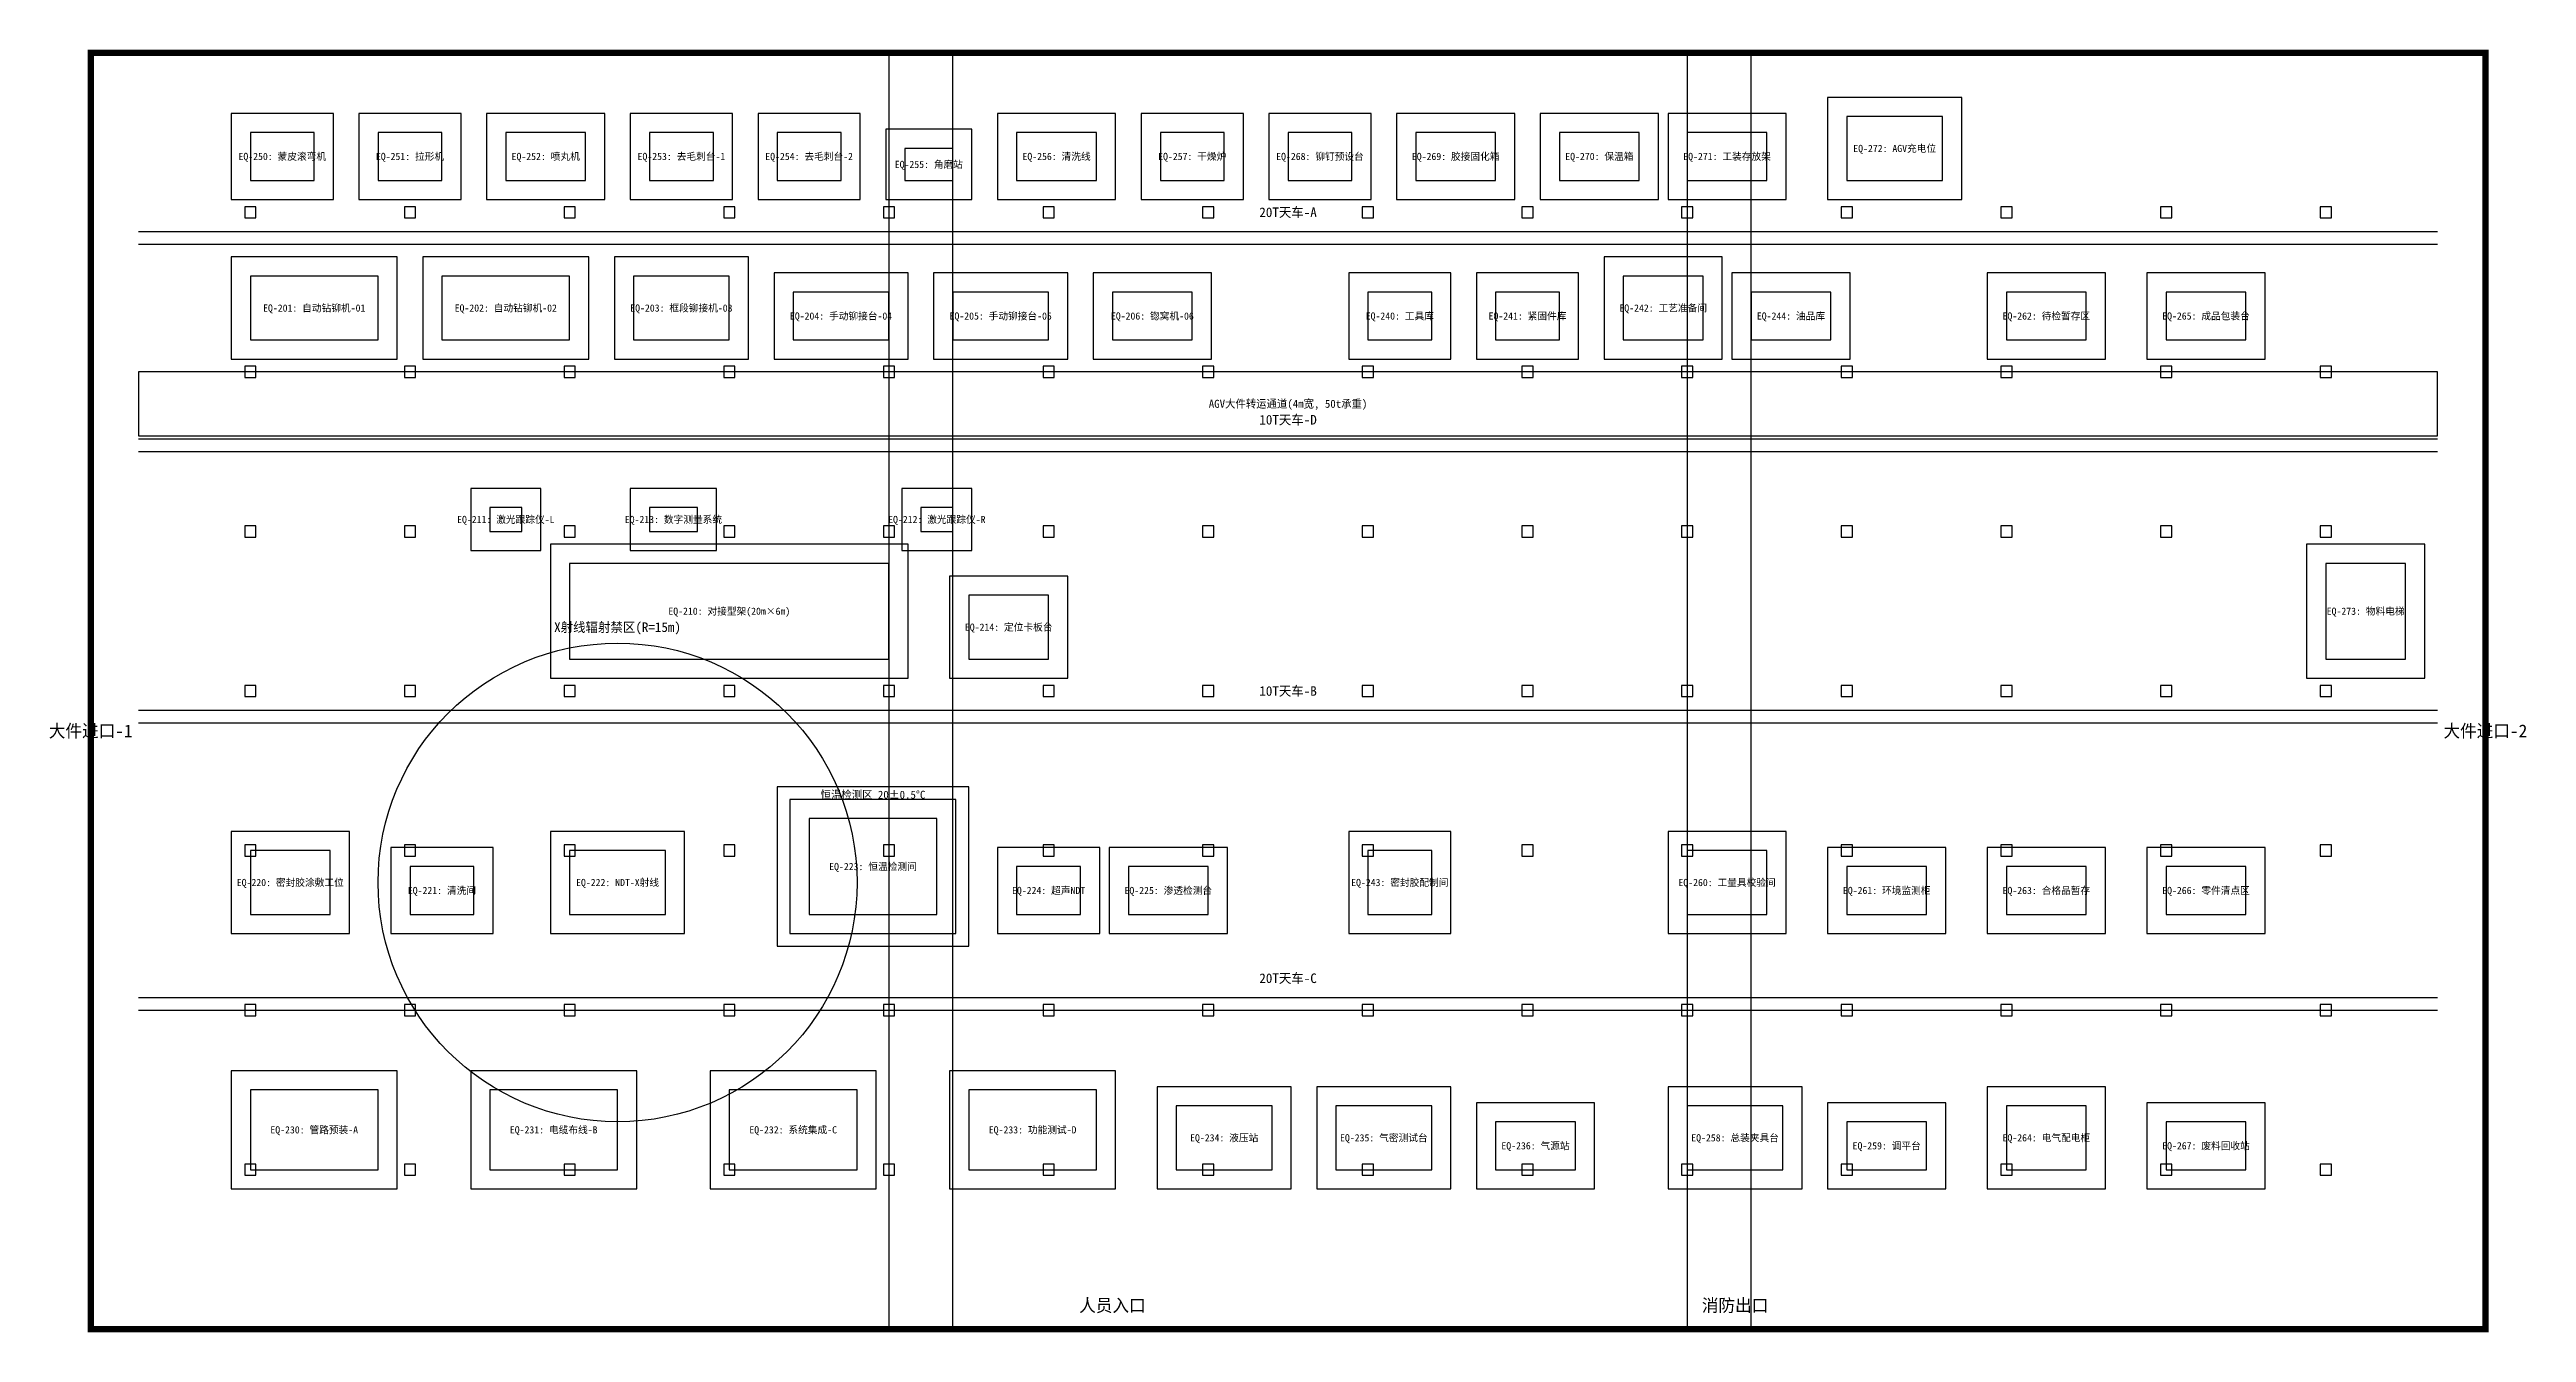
# Model space of a CAD drawing. Header units: metres. Extents: x -3 to 153, y 0 to 80.
import ezdxf
from ezdxf.enums import TextEntityAlignment as Align

# ---------------------------------------------------------------- set-up
doc = ezdxf.new("R2010")
doc.units = ezdxf.units.M
for name, color, linetype in [('A-COLS', 8, 'Continuous'), ('A-DOOR', 3, 'Continuous'), ('A-WALL', 7, 'Continuous'), ('E-CRANE-10T', 6, 'Continuous'), ('E-CRANE-20T', 6, 'Continuous'), ('M-EQUIP', 4, 'Continuous'), ('M-EQUIP-LABEL', 7, 'Continuous'), ('M-EQUIP-SAFE', 1, 'Continuous'), ('P-FLOW-AGV', 30, 'Continuous'), ('S-ZONE-CLEAN', 5, 'Continuous'), ('S-ZONE-FIRE', 1, 'Continuous'), ('S-ZONE-NDT', 1, 'Continuous'), ('T-TEXT', 7, 'Continuous')]:
    doc.layers.add(name, color=color, linetype=linetype)

msp = doc.modelspace()

# ---------------------------------------------------------------- linework, layer by layer
at = {"layer": 'A-COLS'}
for points in [[(9.65, 69.65), (10.35, 69.65), (10.35, 70.35), (9.65, 70.35), (9.65, 69.65)], [(19.65, 69.65), (20.35, 69.65), (20.35, 70.35), (19.65, 70.35), (19.65, 69.65)], [(29.65, 69.65), (30.35, 69.65), (30.35, 70.35), (29.65, 70.35), (29.65, 69.65)], [(39.65, 69.65), (40.35, 69.65), (40.35, 70.35), (39.65, 70.35), (39.65, 69.65)], [(49.65, 69.65), (50.35, 69.65), (50.35, 70.35), (49.65, 70.35), (49.65, 69.65)], [(59.65, 69.65), (60.35, 69.65), (60.35, 70.35), (59.65, 70.35), (59.65, 69.65)], [(69.65, 69.65), (70.35, 69.65), (70.35, 70.35), (69.65, 70.35), (69.65, 69.65)], [(79.65, 69.65), (80.35, 69.65), (80.35, 70.35), (79.65, 70.35), (79.65, 69.65)], [(89.65, 69.65), (90.35, 69.65), (90.35, 70.35), (89.65, 70.35), (89.65, 69.65)], [(99.65, 69.65), (100.35, 69.65), (100.35, 70.35), (99.65, 70.35), (99.65, 69.65)], [(109.65, 69.65), (110.35, 69.65), (110.35, 70.35), (109.65, 70.35), (109.65, 69.65)], [(119.65, 69.65), (120.35, 69.65), (120.35, 70.35), (119.65, 70.35), (119.65, 69.65)], [(129.65, 69.65), (130.35, 69.65), (130.35, 70.35), (129.65, 70.35), (129.65, 69.65)], [(139.65, 69.65), (140.35, 69.65), (140.35, 70.35), (139.65, 70.35), (139.65, 69.65)], [(9.65, 59.65), (10.35, 59.65), (10.35, 60.35), (9.65, 60.35), (9.65, 59.65)], [(19.65, 59.65), (20.35, 59.65), (20.35, 60.35), (19.65, 60.35), (19.65, 59.65)], [(29.65, 59.65), (30.35, 59.65), (30.35, 60.35), (29.65, 60.35), (29.65, 59.65)], [(39.65, 59.65), (40.35, 59.65), (40.35, 60.35), (39.65, 60.35), (39.65, 59.65)], [(49.65, 59.65), (50.35, 59.65), (50.35, 60.35), (49.65, 60.35), (49.65, 59.65)], [(59.65, 59.65), (60.35, 59.65), (60.35, 60.35), (59.65, 60.35), (59.65, 59.65)], [(69.65, 59.65), (70.35, 59.65), (70.35, 60.35), (69.65, 60.35), (69.65, 59.65)], [(79.65, 59.65), (80.35, 59.65), (80.35, 60.35), (79.65, 60.35), (79.65, 59.65)], [(89.65, 59.65), (90.35, 59.65), (90.35, 60.35), (89.65, 60.35), (89.65, 59.65)], [(99.65, 59.65), (100.35, 59.65), (100.35, 60.35), (99.65, 60.35), (99.65, 59.65)], [(109.65, 59.65), (110.35, 59.65), (110.35, 60.35), (109.65, 60.35), (109.65, 59.65)], [(119.65, 59.65), (120.35, 59.65), (120.35, 60.35), (119.65, 60.35), (119.65, 59.65)], [(129.65, 59.65), (130.35, 59.65), (130.35, 60.35), (129.65, 60.35), (129.65, 59.65)], [(139.65, 59.65), (140.35, 59.65), (140.35, 60.35), (139.65, 60.35), (139.65, 59.65)], [(9.65, 49.65), (10.35, 49.65), (10.35, 50.35), (9.65, 50.35), (9.65, 49.65)], [(19.65, 49.65), (20.35, 49.65), (20.35, 50.35), (19.65, 50.35), (19.65, 49.65)], [(29.65, 49.65), (30.35, 49.65), (30.35, 50.35), (29.65, 50.35), (29.65, 49.65)], [(39.65, 49.65), (40.35, 49.65), (40.35, 50.35), (39.65, 50.35), (39.65, 49.65)], [(49.65, 49.65), (50.35, 49.65), (50.35, 50.35), (49.65, 50.35), (49.65, 49.65)], [(59.65, 49.65), (60.35, 49.65), (60.35, 50.35), (59.65, 50.35), (59.65, 49.65)], [(69.65, 49.65), (70.35, 49.65), (70.35, 50.35), (69.65, 50.35), (69.65, 49.65)], [(79.65, 49.65), (80.35, 49.65), (80.35, 50.35), (79.65, 50.35), (79.65, 49.65)], [(89.65, 49.65), (90.35, 49.65), (90.35, 50.35), (89.65, 50.35), (89.65, 49.65)], [(99.65, 49.65), (100.35, 49.65), (100.35, 50.35), (99.65, 50.35), (99.65, 49.65)], [(109.65, 49.65), (110.35, 49.65), (110.35, 50.35), (109.65, 50.35), (109.65, 49.65)], [(119.65, 49.65), (120.35, 49.65), (120.35, 50.35), (119.65, 50.35), (119.65, 49.65)], [(129.65, 49.65), (130.35, 49.65), (130.35, 50.35), (129.65, 50.35), (129.65, 49.65)], [(139.65, 49.65), (140.35, 49.65), (140.35, 50.35), (139.65, 50.35), (139.65, 49.65)], [(9.65, 39.65), (10.35, 39.65), (10.35, 40.35), (9.65, 40.35), (9.65, 39.65)], [(19.65, 39.65), (20.35, 39.65), (20.35, 40.35), (19.65, 40.35), (19.65, 39.65)], [(29.65, 39.65), (30.35, 39.65), (30.35, 40.35), (29.65, 40.35), (29.65, 39.65)], [(39.65, 39.65), (40.35, 39.65), (40.35, 40.35), (39.65, 40.35), (39.65, 39.65)], [(49.65, 39.65), (50.35, 39.65), (50.35, 40.35), (49.65, 40.35), (49.65, 39.65)], [(59.65, 39.65), (60.35, 39.65), (60.35, 40.35), (59.65, 40.35), (59.65, 39.65)], [(69.65, 39.65), (70.35, 39.65), (70.35, 40.35), (69.65, 40.35), (69.65, 39.65)], [(79.65, 39.65), (80.35, 39.65), (80.35, 40.35), (79.65, 40.35), (79.65, 39.65)], [(89.65, 39.65), (90.35, 39.65), (90.35, 40.35), (89.65, 40.35), (89.65, 39.65)], [(99.65, 39.65), (100.35, 39.65), (100.35, 40.35), (99.65, 40.35), (99.65, 39.65)], [(109.65, 39.65), (110.35, 39.65), (110.35, 40.35), (109.65, 40.35), (109.65, 39.65)], [(119.65, 39.65), (120.35, 39.65), (120.35, 40.35), (119.65, 40.35), (119.65, 39.65)], [(129.65, 39.65), (130.35, 39.65), (130.35, 40.35), (129.65, 40.35), (129.65, 39.65)], [(139.65, 39.65), (140.35, 39.65), (140.35, 40.35), (139.65, 40.35), (139.65, 39.65)], [(9.65, 29.65), (10.35, 29.65), (10.35, 30.35), (9.65, 30.35), (9.65, 29.65)], [(19.65, 29.65), (20.35, 29.65), (20.35, 30.35), (19.65, 30.35), (19.65, 29.65)], [(29.65, 29.65), (30.35, 29.65), (30.35, 30.35), (29.65, 30.35), (29.65, 29.65)], [(39.65, 29.65), (40.35, 29.65), (40.35, 30.35), (39.65, 30.35), (39.65, 29.65)], [(49.65, 29.65), (50.35, 29.65), (50.35, 30.35), (49.65, 30.35), (49.65, 29.65)], [(59.65, 29.65), (60.35, 29.65), (60.35, 30.35), (59.65, 30.35), (59.65, 29.65)], [(69.65, 29.65), (70.35, 29.65), (70.35, 30.35), (69.65, 30.35), (69.65, 29.65)], [(79.65, 29.65), (80.35, 29.65), (80.35, 30.35), (79.65, 30.35), (79.65, 29.65)], [(89.65, 29.65), (90.35, 29.65), (90.35, 30.35), (89.65, 30.35), (89.65, 29.65)], [(99.65, 29.65), (100.35, 29.65), (100.35, 30.35), (99.65, 30.35), (99.65, 29.65)], [(109.65, 29.65), (110.35, 29.65), (110.35, 30.35), (109.65, 30.35), (109.65, 29.65)], [(119.65, 29.65), (120.35, 29.65), (120.35, 30.35), (119.65, 30.35), (119.65, 29.65)], [(129.65, 29.65), (130.35, 29.65), (130.35, 30.35), (129.65, 30.35), (129.65, 29.65)], [(139.65, 29.65), (140.35, 29.65), (140.35, 30.35), (139.65, 30.35), (139.65, 29.65)], [(9.65, 19.65), (10.35, 19.65), (10.35, 20.35), (9.65, 20.35), (9.65, 19.65)], [(19.65, 19.65), (20.35, 19.65), (20.35, 20.35), (19.65, 20.35), (19.65, 19.65)], [(29.65, 19.65), (30.35, 19.65), (30.35, 20.35), (29.65, 20.35), (29.65, 19.65)], [(39.65, 19.65), (40.35, 19.65), (40.35, 20.35), (39.65, 20.35), (39.65, 19.65)], [(49.65, 19.65), (50.35, 19.65), (50.35, 20.35), (49.65, 20.35), (49.65, 19.65)], [(59.65, 19.65), (60.35, 19.65), (60.35, 20.35), (59.65, 20.35), (59.65, 19.65)], [(69.65, 19.65), (70.35, 19.65), (70.35, 20.35), (69.65, 20.35), (69.65, 19.65)], [(79.65, 19.65), (80.35, 19.65), (80.35, 20.35), (79.65, 20.35), (79.65, 19.65)], [(89.65, 19.65), (90.35, 19.65), (90.35, 20.35), (89.65, 20.35), (89.65, 19.65)], [(99.65, 19.65), (100.35, 19.65), (100.35, 20.35), (99.65, 20.35), (99.65, 19.65)], [(109.65, 19.65), (110.35, 19.65), (110.35, 20.35), (109.65, 20.35), (109.65, 19.65)], [(119.65, 19.65), (120.35, 19.65), (120.35, 20.35), (119.65, 20.35), (119.65, 19.65)], [(129.65, 19.65), (130.35, 19.65), (130.35, 20.35), (129.65, 20.35), (129.65, 19.65)], [(139.65, 19.65), (140.35, 19.65), (140.35, 20.35), (139.65, 20.35), (139.65, 19.65)], [(9.65, 9.65), (10.35, 9.65), (10.35, 10.35), (9.65, 10.35), (9.65, 9.65)], [(19.65, 9.65), (20.35, 9.65), (20.35, 10.35), (19.65, 10.35), (19.65, 9.65)], [(29.65, 9.65), (30.35, 9.65), (30.35, 10.35), (29.65, 10.35), (29.65, 9.65)], [(39.65, 9.65), (40.35, 9.65), (40.35, 10.35), (39.65, 10.35), (39.65, 9.65)], [(49.65, 9.65), (50.35, 9.65), (50.35, 10.35), (49.65, 10.35), (49.65, 9.65)], [(59.65, 9.65), (60.35, 9.65), (60.35, 10.35), (59.65, 10.35), (59.65, 9.65)], [(69.65, 9.65), (70.35, 9.65), (70.35, 10.35), (69.65, 10.35), (69.65, 9.65)], [(79.65, 9.65), (80.35, 9.65), (80.35, 10.35), (79.65, 10.35), (79.65, 9.65)], [(89.65, 9.65), (90.35, 9.65), (90.35, 10.35), (89.65, 10.35), (89.65, 9.65)], [(99.65, 9.65), (100.35, 9.65), (100.35, 10.35), (99.65, 10.35), (99.65, 9.65)], [(109.65, 9.65), (110.35, 9.65), (110.35, 10.35), (109.65, 10.35), (109.65, 9.65)], [(119.65, 9.65), (120.35, 9.65), (120.35, 10.35), (119.65, 10.35), (119.65, 9.65)], [(129.65, 9.65), (130.35, 9.65), (130.35, 10.35), (129.65, 10.35), (129.65, 9.65)], [(139.65, 9.65), (140.35, 9.65), (140.35, 10.35), (139.65, 10.35), (139.65, 9.65)]]:
    msp.add_lwpolyline(points, close=True, dxfattribs=at)
at = {"layer": 'A-DOOR'}
for p, q in [((0, 30), (0, 42)), ((150, 30), (150, 42)), ((60, 0), (68, 0)), ((100, 0), (106, 0))]:
    msp.add_line(p, q, dxfattribs=at)
at = {"layer": 'A-WALL', "const_width": 0.4}
msp.add_lwpolyline([(0, 0), (150, 0), (150, 80), (0, 80), (0, 0)], dxfattribs=at)
at = {"layer": 'E-CRANE-10T'}
for p, q in [((3, 55.8), (147, 55.8)), ((3, 55), (147, 55)), ((3, 38.8), (147, 38.8)), ((3, 38), (147, 38))]:
    msp.add_line(p, q, dxfattribs=at)
at = {"layer": 'E-CRANE-20T'}
for p, q in [((3, 68.8), (147, 68.8)), ((3, 68), (147, 68)), ((3, 20.8), (147, 20.8)), ((3, 20), (147, 20))]:
    msp.add_line(p, q, dxfattribs=at)
at = {"layer": 'M-EQUIP'}
for points in [[(10, 72), (14, 72), (14, 75), (10, 75), (10, 72)], [(18, 72), (22, 72), (22, 75), (18, 75), (18, 72)], [(26, 72), (31, 72), (31, 75), (26, 75), (26, 72)], [(35, 72), (39, 72), (39, 75), (35, 75), (35, 72)], [(43, 72), (47, 72), (47, 75), (43, 75), (43, 72)], [(58, 72), (63, 72), (63, 75), (58, 75), (58, 72)], [(67, 72), (71, 72), (71, 75), (67, 75), (67, 72)], [(75, 72), (79, 72), (79, 75), (75, 75), (75, 72)], [(83, 72), (88, 72), (88, 75), (83, 75), (83, 72)], [(92, 72), (97, 72), (97, 75), (92, 75), (92, 72)], [(100, 72), (105, 72), (105, 75), (100, 75), (100, 72)], [(110, 72), (116, 72), (116, 76), (110, 76), (110, 72)], [(51, 72), (54, 72), (54, 74), (51, 74), (51, 72)], [(10, 62), (18, 62), (18, 66), (10, 66), (10, 62)], [(22, 62), (30, 62), (30, 66), (22, 66), (22, 62)], [(34, 62), (40, 62), (40, 66), (34, 66), (34, 62)], [(96, 62), (101, 62), (101, 66), (96, 66), (96, 62)], [(44, 62), (50, 62), (50, 65), (44, 65), (44, 62)], [(54, 62), (60, 62), (60, 65), (54, 65), (54, 62)], [(64, 62), (69, 62), (69, 65), (64, 65), (64, 62)], [(80, 62), (84, 62), (84, 65), (80, 65), (80, 62)], [(88, 62), (92, 62), (92, 65), (88, 65), (88, 62)], [(104, 62), (109, 62), (109, 65), (104, 65), (104, 62)], [(120, 62), (125, 62), (125, 65), (120, 65), (120, 62)], [(130, 62), (135, 62), (135, 65), (130, 65), (130, 62)], [(25, 50), (27, 50), (27, 51.5), (25, 51.5), (25, 50)], [(35, 50), (38, 50), (38, 51.5), (35, 51.5), (35, 50)], [(52, 50), (54, 50), (54, 51.5), (52, 51.5), (52, 50)], [(30, 42), (50, 42), (50, 48), (30, 48), (30, 42)], [(140, 42), (145, 42), (145, 48), (140, 48), (140, 42)], [(55, 42), (60, 42), (60, 46), (55, 46), (55, 42)], [(45, 26), (53, 26), (53, 32), (45, 32), (45, 26)], [(10, 26), (15, 26), (15, 30), (10, 30), (10, 26)], [(30, 26), (36, 26), (36, 30), (30, 30), (30, 26)], [(80, 26), (84, 26), (84, 30), (80, 30), (80, 26)], [(100, 26), (105, 26), (105, 30), (100, 30), (100, 26)], [(20, 26), (24, 26), (24, 29), (20, 29), (20, 26)], [(58, 26), (62, 26), (62, 29), (58, 29), (58, 26)], [(65, 26), (70, 26), (70, 29), (65, 29), (65, 26)], [(110, 26), (115, 26), (115, 29), (110, 29), (110, 26)], [(120, 26), (125, 26), (125, 29), (120, 29), (120, 26)], [(130, 26), (135, 26), (135, 29), (130, 29), (130, 26)], [(10, 10), (18, 10), (18, 15), (10, 15), (10, 10)], [(25, 10), (33, 10), (33, 15), (25, 15), (25, 10)], [(40, 10), (48, 10), (48, 15), (40, 15), (40, 10)], [(55, 10), (63, 10), (63, 15), (55, 15), (55, 10)], [(68, 10), (74, 10), (74, 14), (68, 14), (68, 10)], [(78, 10), (84, 10), (84, 14), (78, 14), (78, 10)], [(100, 10), (106, 10), (106, 14), (100, 14), (100, 10)], [(120, 10), (125, 10), (125, 14), (120, 14), (120, 10)], [(88, 10), (93, 10), (93, 13), (88, 13), (88, 10)], [(110, 10), (115, 10), (115, 13), (110, 13), (110, 10)], [(130, 10), (135, 10), (135, 13), (130, 13), (130, 10)]]:
    msp.add_lwpolyline(points, close=True, dxfattribs=at)
at = {"layer": 'M-EQUIP-SAFE'}
for points in [[(8.8, 70.8), (15.2, 70.8), (15.2, 76.2), (8.8, 76.2), (8.8, 70.8)], [(16.8, 70.8), (23.2, 70.8), (23.2, 76.2), (16.8, 76.2), (16.8, 70.8)], [(24.8, 70.8), (32.2, 70.8), (32.2, 76.2), (24.8, 76.2), (24.8, 70.8)], [(33.8, 70.8), (40.2, 70.8), (40.2, 76.2), (33.8, 76.2), (33.8, 70.8)], [(41.8, 70.8), (48.2, 70.8), (48.2, 76.2), (41.8, 76.2), (41.8, 70.8)], [(56.8, 70.8), (64.2, 70.8), (64.2, 76.2), (56.8, 76.2), (56.8, 70.8)], [(65.8, 70.8), (72.2, 70.8), (72.2, 76.2), (65.8, 76.2), (65.8, 70.8)], [(73.8, 70.8), (80.2, 70.8), (80.2, 76.2), (73.8, 76.2), (73.8, 70.8)], [(81.8, 70.8), (89.2, 70.8), (89.2, 76.2), (81.8, 76.2), (81.8, 70.8)], [(90.8, 70.8), (98.2, 70.8), (98.2, 76.2), (90.8, 76.2), (90.8, 70.8)], [(98.8, 70.8), (106.2, 70.8), (106.2, 76.2), (98.8, 76.2), (98.8, 70.8)], [(108.8, 70.8), (117.2, 70.8), (117.2, 77.2), (108.8, 77.2), (108.8, 70.8)], [(49.8, 70.8), (55.2, 70.8), (55.2, 75.2), (49.8, 75.2), (49.8, 70.8)], [(8.8, 60.8), (19.2, 60.8), (19.2, 67.2), (8.8, 67.2), (8.8, 60.8)], [(20.8, 60.8), (31.2, 60.8), (31.2, 67.2), (20.8, 67.2), (20.8, 60.8)], [(32.8, 60.8), (41.2, 60.8), (41.2, 67.2), (32.8, 67.2), (32.8, 60.8)], [(94.8, 60.8), (102.2, 60.8), (102.2, 67.2), (94.8, 67.2), (94.8, 60.8)], [(42.8, 60.8), (51.2, 60.8), (51.2, 66.2), (42.8, 66.2), (42.8, 60.8)], [(52.8, 60.8), (61.2, 60.8), (61.2, 66.2), (52.8, 66.2), (52.8, 60.8)], [(62.8, 60.8), (70.2, 60.8), (70.2, 66.2), (62.8, 66.2), (62.8, 60.8)], [(78.8, 60.8), (85.2, 60.8), (85.2, 66.2), (78.8, 66.2), (78.8, 60.8)], [(86.8, 60.8), (93.2, 60.8), (93.2, 66.2), (86.8, 66.2), (86.8, 60.8)], [(102.8, 60.8), (110.2, 60.8), (110.2, 66.2), (102.8, 66.2), (102.8, 60.8)], [(118.8, 60.8), (126.2, 60.8), (126.2, 66.2), (118.8, 66.2), (118.8, 60.8)], [(128.8, 60.8), (136.2, 60.8), (136.2, 66.2), (128.8, 66.2), (128.8, 60.8)], [(23.8, 48.8), (28.2, 48.8), (28.2, 52.7), (23.8, 52.7), (23.8, 48.8)], [(33.8, 48.8), (39.2, 48.8), (39.2, 52.7), (33.8, 52.7), (33.8, 48.8)], [(50.8, 48.8), (55.2, 48.8), (55.2, 52.7), (50.8, 52.7), (50.8, 48.8)], [(28.8, 40.8), (51.2, 40.8), (51.2, 49.2), (28.8, 49.2), (28.8, 40.8)], [(138.8, 40.8), (146.2, 40.8), (146.2, 49.2), (138.8, 49.2), (138.8, 40.8)], [(53.8, 40.8), (61.2, 40.8), (61.2, 47.2), (53.8, 47.2), (53.8, 40.8)], [(43.8, 24.8), (54.2, 24.8), (54.2, 33.2), (43.8, 33.2), (43.8, 24.8)], [(8.8, 24.8), (16.2, 24.8), (16.2, 31.2), (8.8, 31.2), (8.8, 24.8)], [(28.8, 24.8), (37.2, 24.8), (37.2, 31.2), (28.8, 31.2), (28.8, 24.8)], [(78.8, 24.8), (85.2, 24.8), (85.2, 31.2), (78.8, 31.2), (78.8, 24.8)], [(98.8, 24.8), (106.2, 24.8), (106.2, 31.2), (98.8, 31.2), (98.8, 24.8)], [(18.8, 24.8), (25.2, 24.8), (25.2, 30.2), (18.8, 30.2), (18.8, 24.8)], [(56.8, 24.8), (63.2, 24.8), (63.2, 30.2), (56.8, 30.2), (56.8, 24.8)], [(63.8, 24.8), (71.2, 24.8), (71.2, 30.2), (63.8, 30.2), (63.8, 24.8)], [(108.8, 24.8), (116.2, 24.8), (116.2, 30.2), (108.8, 30.2), (108.8, 24.8)], [(118.8, 24.8), (126.2, 24.8), (126.2, 30.2), (118.8, 30.2), (118.8, 24.8)], [(128.8, 24.8), (136.2, 24.8), (136.2, 30.2), (128.8, 30.2), (128.8, 24.8)], [(8.8, 8.8), (19.2, 8.8), (19.2, 16.2), (8.8, 16.2), (8.8, 8.8)], [(23.8, 8.8), (34.2, 8.8), (34.2, 16.2), (23.8, 16.2), (23.8, 8.8)], [(38.8, 8.8), (49.2, 8.8), (49.2, 16.2), (38.8, 16.2), (38.8, 8.8)], [(53.8, 8.8), (64.2, 8.8), (64.2, 16.2), (53.8, 16.2), (53.8, 8.8)], [(66.8, 8.8), (75.2, 8.8), (75.2, 15.2), (66.8, 15.2), (66.8, 8.8)], [(76.8, 8.8), (85.2, 8.8), (85.2, 15.2), (76.8, 15.2), (76.8, 8.8)], [(86.8, 8.8), (94.2, 8.8), (94.2, 14.2), (86.8, 14.2), (86.8, 8.8)], [(98.8, 8.8), (107.2, 8.8), (107.2, 15.2), (98.8, 15.2), (98.8, 8.8)], [(108.8, 8.8), (116.2, 8.8), (116.2, 14.2), (108.8, 14.2), (108.8, 8.8)], [(118.8, 8.8), (126.2, 8.8), (126.2, 15.2), (118.8, 15.2), (118.8, 8.8)], [(128.8, 8.8), (136.2, 8.8), (136.2, 14.2), (128.8, 14.2), (128.8, 8.8)]]:
    msp.add_lwpolyline(points, close=True, dxfattribs=at)
at = {"layer": 'P-FLOW-AGV'}
msp.add_lwpolyline([(3, 56), (147, 56), (147, 60), (3, 60), (3, 56)], dxfattribs=at)
at = {"layer": 'S-ZONE-CLEAN'}
msp.add_lwpolyline([(43, 24), (55, 24), (55, 34), (43, 34), (43, 24)], dxfattribs=at)
at = {"layer": 'S-ZONE-FIRE'}
for points in [[(50, 0), (54, 0), (54, 80), (50, 80), (50, 0)], [(100, 0), (104, 0), (104, 80), (100, 80), (100, 0)]]:
    msp.add_lwpolyline(points, dxfattribs=at)
at = {"layer": 'S-ZONE-NDT'}
msp.add_circle((33, 28), 15, dxfattribs=at)

# ---------------------------------------------------------------- texts
at = {"layer": 'E-CRANE-10T'}
for s, p in [('10T天车-D', (75, 57)), ('10T天车-B', (75, 40))]:
    msp.add_text(s, height=0.6, dxfattribs=at).set_placement(p, align=Align.MIDDLE_CENTER)
at = {"layer": 'E-CRANE-20T'}
for s, p in [('20T天车-A', (75, 70)), ('20T天车-C', (75, 22))]:
    msp.add_text(s, height=0.6, dxfattribs=at).set_placement(p, align=Align.MIDDLE_CENTER)
at = {"layer": 'M-EQUIP-LABEL'}
for s, p in [('EQ-250: 蒙皮滚弯机', (12, 73.5)), ('EQ-251: 拉形机', (20, 73.5)), ('EQ-252: 喷丸机', (28.5, 73.5)), ('EQ-253: 去毛刺台-1', (37, 73.5)), ('EQ-254: 去毛刺台-2', (45, 73.5)), ('EQ-255: 角磨站', (52.5, 73)), ('EQ-256: 清洗线', (60.5, 73.5)), ('EQ-257: 干燥炉', (69, 73.5)), ('EQ-268: 铆钉预设台', (77, 73.5)), ('EQ-269: 胶接固化箱', (85.5, 73.5)), ('EQ-270: 保温箱', (94.5, 73.5)), ('EQ-271: 工装存放架', (102.5, 73.5)), ('EQ-272: AGV充电位', (113, 74)), ('EQ-201: 自动钻铆机-01', (14, 64)), ('EQ-202: 自动钻铆机-02', (26, 64)), ('EQ-203: 框段铆接机-03', (37, 64)), ('EQ-204: 手动铆接台-04', (47, 63.5)), ('EQ-205: 手动铆接台-05', (57, 63.5)), ('EQ-206: 锪窝机-06', (66.5, 63.5)), ('EQ-240: 工具库', (82, 63.5)), ('EQ-241: 紧固件库', (90, 63.5)), ('EQ-242: 工艺准备间', (98.5, 64)), ('EQ-244: 油品库', (106.5, 63.5)), ('EQ-262: 待检暂存区', (122.5, 63.5)), ('EQ-265: 成品包装台', (132.5, 63.5)), ('EQ-211: 激光跟踪仪-L', (26, 50.75)), ('EQ-213: 数字测量系统', (36.5, 50.75)), ('EQ-212: 激光跟踪仪-R', (53, 50.75)), ('EQ-210: 对接型架(20m×6m)', (40, 45)), ('EQ-273: 物料电梯', (142.5, 45)), ('EQ-214: 定位卡板台', (57.5, 44)), ('EQ-220: 密封胶涂敷工位', (12.5, 28)), ('EQ-222: NDT-X射线', (33, 28)), ('EQ-223: 恒温检测间', (49, 29)), ('EQ-243: 密封胶配制间', (82, 28)), ('EQ-260: 工量具校验间', (102.5, 28)), ('EQ-221: 清洗间', (22, 27.5)), ('EQ-224: 超声NDT', (60, 27.5)), ('EQ-225: 渗透检测台', (67.5, 27.5)), ('EQ-261: 环境监测柜', (112.5, 27.5)), ('EQ-263: 合格品暂存', (122.5, 27.5)), ('EQ-266: 零件清点区', (132.5, 27.5)), ('EQ-230: 管路预装-A', (14, 12.5)), ('EQ-231: 电缆布线-B', (29, 12.5)), ('EQ-232: 系统集成-C', (44, 12.5)), ('EQ-233: 功能测试-D', (59, 12.5)), ('EQ-234: 液压站', (71, 12)), ('EQ-235: 气密测试台', (81, 12)), ('EQ-236: 气源站', (90.5, 11.5)), ('EQ-258: 总装夹具台', (103, 12)), ('EQ-259: 调平台', (112.5, 11.5)), ('EQ-264: 电气配电柜', (122.5, 12)), ('EQ-267: 废料回收站', (132.5, 11.5))]:
    msp.add_text(s, height=0.45, dxfattribs=at).set_placement(p, align=Align.MIDDLE_CENTER)
at = {"layer": 'P-FLOW-AGV'}
msp.add_text('AGV大件转运通道(4m宽, 50t承重)', height=0.5, dxfattribs=at).set_placement((75, 58), align=Align.MIDDLE_CENTER)
at = {"layer": 'S-ZONE-CLEAN'}
msp.add_text('恒温检测区 20±0.5°C', height=0.5, dxfattribs=at).set_placement((49, 33.5), align=Align.MIDDLE_CENTER)
at = {"layer": 'S-ZONE-NDT'}
msp.add_text('X射线辐射禁区(R=15m)', height=0.6, dxfattribs=at).set_placement((33, 44), align=Align.MIDDLE_CENTER)
at = {"layer": 'T-TEXT'}
for s, p in [('大件进口-1', (0, 37.5)), ('大件进口-2', (150, 37.5)), ('人员入口', (64, 1.5)), ('消防出口', (103, 1.5))]:
    msp.add_text(s, height=0.8, dxfattribs=at).set_placement(p, align=Align.MIDDLE_CENTER)

doc.saveas('drawing.dxf')
